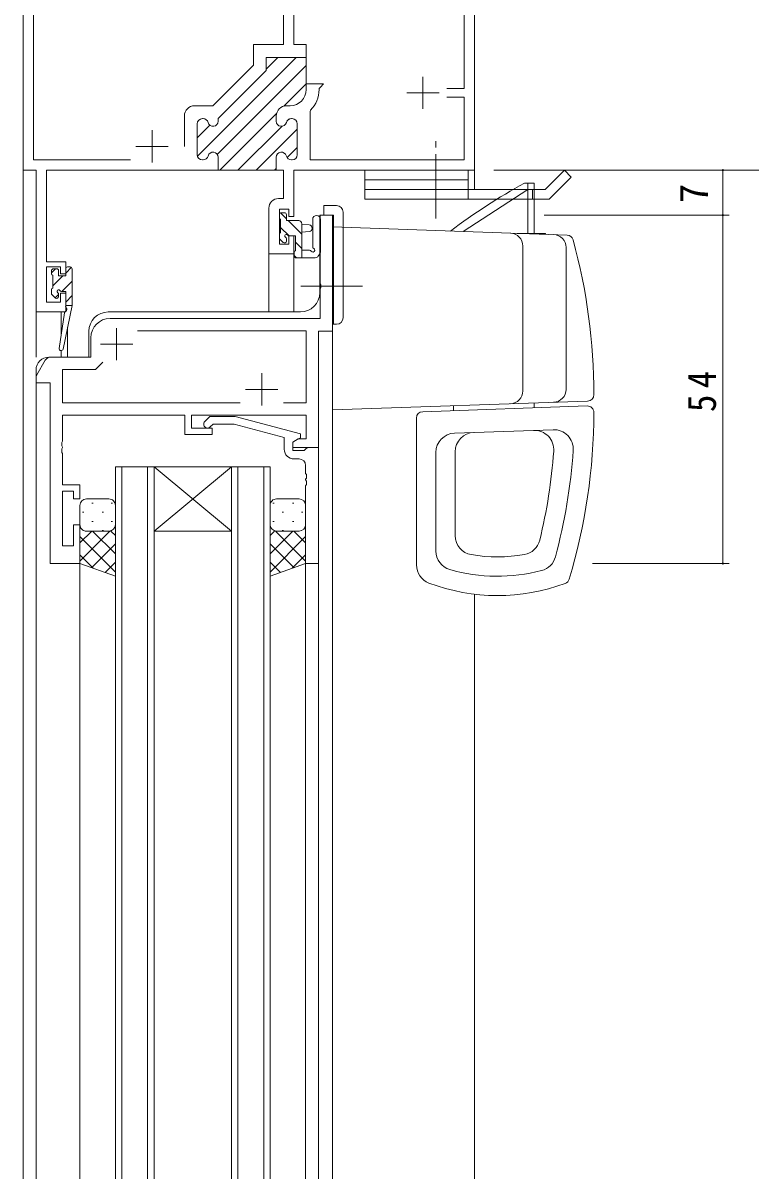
# Model space of a CAD drawing. Units: millimetres on the paper. Extents: x -397 to 397, y -282 to 282.
# Drawn here: x -293.9 to -181.1, y 2.8 to 182.1 of the extents above; entities that cross this region are included whole.
import ezdxf
from ezdxf.enums import TextEntityAlignment as Align

# ---------------------------------------------------------------- set-up
doc = ezdxf.new("R2010")
doc.units = ezdxf.units.MM
doc.linetypes.add('USER2', pattern=[13, 10, -1, 1, -1])
for name, color, linetype, lineweight in [('0-3_YKK_D', 6, 'Continuous', 18), ('0-4_YKK_11', 7, 'Continuous', 18), ('0-5_YKK_12', 2, 'Continuous', 18), ('0-7_YKK_13', 4, 'Continuous', 18)]:
    doc.layers.add(name, color=color, linetype=linetype, lineweight=lineweight)
doc.styles.add('ＭＳ ゴシック', font='')
doc.styles.get('ＭＳ ゴシック').set_extended_font_data('MS Gothic')

msp = doc.modelspace()

# ---------------------------------------------------------------- linework, layer by layer
at = {"layer": '0-3_YKK_D'}
for p, q in [((-220.908, 159.312), (-184.405, 159.312)), ((-220.908, 159.312), (-164.405, 159.312)), ((-220.908, 159.312), (-164.405, 159.312)), ((-185.405, 152.312), (-185.405, 159.312)), ((-213.09, 152.312), (-184.405, 152.312)), ((-212.241, 152.312), (-184.405, 152.312)), ((-185.405, 152.312), (-185.405, 98.312)), ((-205.595, 98.312), (-184.405, 98.312))]:
    msp.add_line(p, q, dxfattribs=at)
for centre, start, end in [((-185.405, 159.312), 90, 270), ((-185.405, 159.312), 270, 90), ((-185.405, 152.312), 90, 270), ((-185.405, 152.312), 90, 270), ((-185.405, 152.312), 270, 90), ((-185.405, 152.312), 270, 90), ((-185.405, 98.312), 90, 270), ((-185.405, 98.312), 270, 90)]:
    msp.add_arc(centre, 0.106, start, end, dxfattribs=at)
at = {"layer": '0-4_YKK_11'}
for p, q in [((-225.538, 171.962), (-225.538, 199.312)), ((-223.908, 199.312), (-223.908, 159.312)), ((-293.908, 159.312), (-293.908, 194.312)), ((-251.908, 194.312), (-251.908, 178.812)), ((-292.278, 192.682), (-292.278, 160.942)), ((-253.538, 178.812), (-253.538, 192.682)), ((-258.208, 178.812), (-253.538, 178.812)), ((-258.208, 175.591), (-258.208, 178.812)), ((-251.908, 178.812), (-250.008, 178.812)), ((-250.008, 178.812), (-250.008, 176.812)), ((-266.882, 161.51), (-251.58, 176.812)), ((-256.208, 175.012), (-254.408, 176.812)), ((-256.208, 176.812), (-256.208, 174.762)), ((-250.008, 176.812), (-256.208, 176.812)), ((-256.208, 176.812), (-256.208, 174.762)), ((-250.008, 176.812), (-256.208, 176.812)), ((-250.008, 172.712), (-250.008, 176.812)), ((-264.487, 169.312), (-258.208, 175.591)), ((-263.799, 161.765), (-250.008, 175.555)), ((-256.208, 174.762), (-263.658, 167.312)), ((-256.208, 174.762), (-263.658, 167.312)), ((-256.208, 174.762), (-263.658, 167.312)), ((-253.479, 169.256), (-250.008, 172.727)), ((-250.008, 172.712), (-247.308, 172.712)), ((-250.008, 171.812), (-250.008, 172.712)), ((-250.008, 171.812), (-250.008, 172.712)), ((-247.808, 172.212), (-248.008, 172.012)), ((-247.308, 172.712), (-247.808, 172.212)), ((-231.908, 173.812), (-231.908, 168.812)), ((-248.008, 172.012), (-248.008, 171.812)), ((-234.408, 171.312), (-229.408, 171.312)), ((-228.208, 171.962), (-225.538, 171.962)), ((-225.538, 170.662), (-228.208, 170.662)), ((-225.538, 160.942), (-225.538, 170.662)), ((-267.308, 169.312), (-264.487, 169.312)), ((-253.058, 169.312), (-252.508, 169.312)), ((-253.058, 169.312), (-252.508, 169.312)), ((-249.321, 168.636), (-249.408, 168.424)), ((-268.908, 163.012), (-268.908, 167.712)), ((-268.908, 163.012), (-268.908, 167.712)), ((-266.007, 167.312), (-266.108, 167.312)), ((-266.007, 167.312), (-266.108, 167.312)), ((-263.658, 167.312), (-263.658, 166.912)), ((-263.658, 167.312), (-263.658, 166.912)), ((-263.423, 159.312), (-254.602, 168.133)), ((-254.658, 166.912), (-254.658, 167.712)), ((-254.658, 166.912), (-254.658, 167.712)), ((-253.011, 166.896), (-252.692, 167.215)), ((-252.208, 167.312), (-252.309, 167.312)), ((-252.208, 167.312), (-252.309, 167.312)), ((-249.408, 168.424), (-249.408, 160.942)), ((-273.908, 165.512), (-273.908, 160.512)), ((-266.908, 166.512), (-266.908, 161.712)), ((-266.908, 166.512), (-266.908, 161.712)), ((-266.908, 164.312), (-264.944, 166.277)), ((-260.595, 159.312), (-253.792, 166.115)), ((-257.766, 159.312), (-251.408, 165.67)), ((-251.408, 161.712), (-251.408, 166.512)), ((-251.408, 161.712), (-251.408, 166.512)), ((-276.408, 163.012), (-271.408, 163.012)), ((-252.977, 161.273), (-251.408, 162.842)), ((-292.278, 160.942), (-277.259, 160.942)), ((-266.108, 160.912), (-266.007, 160.912)), ((-266.108, 160.912), (-266.007, 160.912)), ((-263.658, 161.312), (-263.658, 159.312)), ((-263.658, 161.312), (-263.658, 159.312)), ((-254.658, 159.312), (-254.658, 161.312)), ((-254.658, 159.312), (-254.658, 161.312)), ((-252.309, 160.912), (-252.208, 160.912)), ((-252.309, 160.912), (-252.208, 160.912)), ((-249.408, 160.942), (-225.538, 160.942)), ((-291.908, 159.312), (-293.908, 159.312)), ((-291.908, 137.312), (-291.908, 159.312)), ((-290.278, 159.312), (-290.278, 145.112)), ((-263.658, 159.312), (-290.278, 159.312)), ((-263.658, 159.312), (-254.658, 159.312)), ((-254.938, 159.312), (-254.658, 159.592)), ((-253.538, 159.312), (-254.658, 159.312)), ((-253.538, 154.912), (-253.538, 159.312)), ((-251.908, 159.312), (-251.908, 152.112)), ((-223.908, 159.312), (-251.908, 159.312)), ((-254.308, 154.912), (-253.538, 154.912)), ((-255.808, 146.312), (-255.808, 153.412)), ((-254.178, 153.282), (-254.178, 147.812)), ((-252.708, 153.282), (-254.178, 153.282)), ((-252.708, 152.112), (-252.708, 153.282)), ((-251.908, 152.112), (-252.708, 152.112)), ((-247.838, 152.312), (-247.838, 141.771)), ((-245.908, 152.312), (-247.838, 152.312)), ((-245.908, 134.312), (-245.908, 152.312)), ((-252.708, 149.112), (-251.908, 149.112)), ((-252.708, 147.812), (-252.708, 149.112)), ((-251.908, 149.112), (-251.908, 146.312)), ((-254.178, 147.812), (-252.708, 147.812)), ((-251.908, 146.312), (-255.808, 146.312)), ((-290.278, 145.112), (-287.308, 145.112)), ((-290.278, 144.312), (-290.278, 138.812)), ((-288.108, 144.312), (-290.278, 144.312)), ((-288.108, 143.212), (-288.108, 144.312)), ((-287.308, 145.112), (-287.308, 143.212)), ((-287.308, 143.212), (-288.108, 143.212)), ((-247.838, 141.771), (-247.718, 141.587)), ((-288.108, 140.212), (-287.308, 140.212)), ((-288.108, 138.812), (-288.108, 140.212)), ((-287.308, 140.212), (-287.308, 137.312)), ((-247.718, 141.037), (-247.838, 140.854)), ((-247.838, 140.854), (-247.838, 136.312)), ((-247.718, 141.587), (-247.718, 141.037)), ((-290.278, 138.812), (-288.108, 138.812)), ((-287.308, 137.312), (-291.908, 137.312)), ((-247.838, 136.312), (-280.408, 136.312)), ((-279.408, 134.812), (-279.408, 129.812)), ((-283.408, 133.312), (-283.408, 130.312)), ((-276.169, 134.382), (-250.038, 134.382)), ((-250.038, 134.382), (-250.038, 123.242)), ((-248.108, 134.312), (-245.908, 134.312)), ((-248.108, 116.312), (-248.108, 134.312)), ((-281.908, 132.312), (-276.908, 132.312)), ((-290.465, 129.812), (-291.774, 127.544)), ((-289.408, 130.312), (-289.599, 130.312)), ((-283.408, 130.312), (-289.408, 130.312)), ((-282.708, 128.382), (-281.549, 129.541)), ((-287.778, 128.382), (-282.708, 128.382)), ((-287.778, 123.242), (-287.778, 128.382)), ((-256.908, 127.812), (-256.908, 122.812)), ((-291.908, 127.044), (-291.908, 126.312)), ((-291.908, 126.312), (-289.708, 126.312)), ((-289.708, 126.312), (-289.708, 98.312)), ((-259.408, 125.312), (-254.408, 125.312)), ((-260.259, 123.242), (-287.778, 123.242)), ((-260.259, 123.242), (-287.778, 123.242)), ((-250.038, 123.242), (-253.558, 123.242)), ((-287.778, 121.312), (-268.808, 121.312)), ((-287.778, 117.271), (-287.778, 121.312)), ((-268.808, 121.312), (-268.808, 118.312)), ((-267.808, 121.312), (-250.038, 121.312)), ((-267.808, 119.312), (-267.808, 121.312)), ((-265.732, 120.337), (-264.957, 121.112)), ((-264.957, 121.112), (-261.012, 121.112)), ((-261.012, 121.112), (-250.908, 118.405)), ((-250.038, 121.312), (-250.038, 117.612)), ((-264.608, 119.312), (-267.808, 119.312)), ((-264.46, 119.912), (-264.884, 119.488)), ((-264.608, 118.312), (-264.608, 119.312)), ((-261.17, 119.912), (-264.46, 119.912)), ((-253.408, 117.833), (-261.17, 119.912)), ((-250.908, 118.405), (-250.908, 117.805)), ((-287.898, 117.087), (-287.778, 117.271)), ((-287.898, 116.537), (-287.898, 117.087)), ((-268.808, 118.312), (-264.608, 118.312)), ((-253.408, 116.012), (-253.408, 117.833)), ((-250.908, 117.805), (-252.108, 117.112)), ((-251.242, 117.612), (-252.108, 117.112)), ((-252.108, 117.112), (-252.108, 116.312)), ((-252.108, 117.112), (-252.108, 115.812)), ((-250.038, 117.612), (-251.242, 117.612)), ((-287.778, 116.354), (-287.898, 116.537)), ((-287.898, 116.087), (-287.778, 116.271)), ((-287.898, 115.537), (-287.898, 116.087)), ((-287.778, 115.354), (-287.898, 115.537)), ((-287.778, 116.271), (-287.778, 116.354)), ((-287.778, 110.512), (-287.778, 115.354)), ((-252.108, 116.312), (-248.108, 116.312)), ((-252.108, 115.812), (-250.308, 115.812)), ((-250.308, 115.812), (-250.108, 116.012)), ((-250.108, 116.012), (-249.808, 116.312)), ((-249.808, 116.312), (-248.108, 116.312)), ((-248.108, 116.312), (-248.108, 98.312)), ((-251.108, 114.512), (-251.908, 114.512)), ((-250.108, 112.271), (-250.108, 113.512)), ((-249.988, 112.087), (-250.108, 112.271)), ((-250.108, 111.354), (-249.988, 111.537)), ((-250.108, 111.271), (-250.108, 111.354)), ((-249.988, 111.087), (-250.108, 111.271)), ((-249.988, 111.537), (-249.988, 112.087)), ((-285.108, 110.512), (-287.778, 110.512)), ((-287.778, 109.512), (-286.108, 109.512)), ((-287.778, 101.012), (-287.778, 109.512)), ((-286.108, 109.512), (-286.108, 108.312)), ((-285.108, 108.312), (-285.108, 110.512)), ((-250.108, 110.354), (-249.988, 110.537)), ((-250.108, 98.312), (-250.108, 110.354)), ((-249.988, 110.537), (-249.988, 111.087)), ((-286.108, 108.312), (-285.108, 108.312)), ((-286.108, 104.312), (-286.108, 101.012)), ((-285.108, 104.312), (-286.108, 104.312)), ((-285.108, 98.312), (-285.108, 104.312)), ((-286.108, 101.012), (-287.778, 101.012)), ((-289.708, 98.312), (-285.108, 98.312)), ((-248.108, 98.312), (-250.108, 98.312))]:
    msp.add_line(p, q, dxfattribs=at)
for centre, radius, start, end in [((-252.508, 171.812), 2.5, 270.00001, 359.99999), ((-252.508, 171.812), 2.5, 270.00001, 359.99999), ((-252.508, 171.812), 4.5, 315.09947, 360), ((-267.308, 167.712), 1.6, 90.00001, 179.99999), ((-253.058, 167.712), 1.6, 90.00001, 179.99999), ((-253.058, 167.712), 1.6, 90.00001, 179.99999), ((-266.108, 166.512), 0.8, 90.00001, 179.99999), ((-266.108, 166.512), 0.8, 90.00001, 179.99999), ((-266.007, 166.512), 0.8, 14.47749, 89.99997), ((-266.007, 166.512), 0.8, 14.47749, 89.99997), ((-264.458, 166.912), 0.8, 194.47752, 359.99999), ((-264.458, 166.912), 0.8, 194.47752, 359.99999), ((-253.858, 166.912), 0.8, 180.00001, 345.52248), ((-253.858, 166.912), 0.8, 180.00001, 345.52248), ((-252.309, 166.512), 0.8, 90.00003, 165.52251), ((-252.309, 166.512), 0.8, 90.00003, 165.52251), ((-252.208, 166.512), 0.8, 0.00001, 89.99999), ((-252.208, 166.512), 0.8, 0.00001, 89.99999), ((-266.108, 161.712), 0.8, 180.00001, 269.99999), ((-266.108, 161.712), 0.8, 180.00001, 269.99999), ((-266.007, 161.712), 0.8, 270.00003, 345.52251), ((-266.007, 161.712), 0.8, 270.00003, 345.52251), ((-264.458, 161.312), 0.8, 0.00001, 165.52248), ((-264.458, 161.312), 0.8, 0.00001, 165.52248), ((-253.858, 161.312), 0.8, 14.47752, 179.99999), ((-253.858, 161.312), 0.8, 14.47752, 179.99999), ((-252.309, 161.712), 0.8, 194.47749, 269.99997), ((-252.309, 161.712), 0.8, 194.47749, 269.99997), ((-252.208, 161.712), 0.8, 270.00001, 359.99999), ((-252.208, 161.712), 0.8, 270.00001, 359.99999), ((-254.308, 153.412), 1.5, 90.00001, 179.99999), ((-280.408, 133.312), 3, 90.00001, 179.99999), ((-289.599, 129.312), 1, 90, 150.00002), ((-290.908, 127.044), 1, 149.99995, 179.99996), ((-265.308, 119.912), 0.6, 134.99999, 315.00001), ((-251.908, 116.012), 1.5, 180.00001, 269.99999), ((-251.108, 113.512), 1, 0.00001, 89.99999)]:
    msp.add_arc(centre, radius, start, end, dxfattribs=at)
at = {"layer": '0-5_YKK_12'}
for p, q in [((-223.908, 156.312), (-223.908, 199.012)), ((-293.908, 194.312), (-293.908, 2.812)), ((-247.908, 140.312), (-247.908, 152.312)), ((-245.908, 152.312), (-247.908, 152.312)), ((-245.908, 152.312), (-245.908, 2.812)), ((-255.808, 146.312), (-255.808, 137.312)), ((-251.908, 146.312), (-255.808, 146.312)), ((-251.908, 146.312), (-251.908, 137.312)), ((-291.908, 137.612), (-291.908, 130.312)), ((-288.008, 137.312), (-291.908, 137.312)), ((-288.008, 137.312), (-288.008, 133.656)), ((-280.708, 137.312), (-250.908, 137.312)), ((-283.708, 134.312), (-283.708, 130.312)), ((-288.008, 131.314), (-288.008, 130.312)), ((-283.708, 130.312), (-289.908, 130.312)), ((-291.908, 2.812), (-291.908, 128.312)), ((-291.908, 126.312), (-289.708, 126.312)), ((-273.606, 113.312), (-279.606, 113.312)), ((-279.606, 113.312), (-279.606, 2.812)), ((-278.606, 2.812), (-278.606, 113.312)), ((-274.606, 113.312), (-274.606, 2.812)), ((-261.606, 113.312), (-273.606, 103.312)), ((-273.606, 113.312), (-261.606, 103.312)), ((-273.606, 113.312), (-261.606, 113.312)), ((-273.606, 2.812), (-273.606, 113.312)), ((-255.606, 113.312), (-261.606, 113.312)), ((-261.606, 113.312), (-261.606, 2.812)), ((-260.606, 2.812), (-260.606, 113.312)), ((-256.606, 113.312), (-256.606, 2.812)), ((-255.606, 2.812), (-255.606, 113.312)), ((-273.606, 103.312), (-261.606, 103.312)), ((-285.108, 98.312), (-289.708, 98.312)), ((-285.108, 2.812), (-285.108, 98.312)), ((-250.108, 98.312), (-248.108, 98.312)), ((-250.108, 98.312), (-250.108, 2.812)), ((-248.108, 98.312), (-248.108, 2.812)), ((-223.908, 93.525), (-223.908, 2.812))]:
    msp.add_line(p, q, dxfattribs=at)
msp.add_lwpolyline([(-285.108, 98.312), (-289.708, 98.312), (-289.708, 126.312)], dxfattribs=at)
for centre, radius, start, end in [((-250.908, 140.312), 3, 270, 0), ((-280.708, 134.312), 3, 90, 180), ((-289.908, 128.312), 2, 90, 179.99985)]:
    msp.add_arc(centre, radius, start, end, dxfattribs=at)
at = {"layer": '0-7_YKK_13', "linetype": 'USER2'}
for p, q in [((-229.908, 151.812), (-229.908, 163.942)), ((-241.288, 141.312), (-250.838, 141.312))]:
    msp.add_line(p, q, dxfattribs=at)
at = {"layer": '0-7_YKK_13'}
for p, q in [((-224.908, 159.312), (-240.908, 159.312)), ((-240.908, 159.312), (-240.908, 154.812)), ((-224.908, 157.812), (-240.908, 157.812)), ((-224.908, 159.312), (-224.908, 154.812)), ((-209.969, 159.312), (-212.969, 156.312)), ((-240.908, 156.312), (-224.908, 156.312)), ((-225.682, 149.804), (-215.663, 156.311)), ((-224.908, 156.312), (-212.969, 156.312)), ((-215.663, 157.311), (-216.165, 157.311)), ((-215.663, 157.311), (-214.663, 157.311)), ((-215.663, 157.311), (-215.663, 149.511)), ((-215.663, 157.31), (-215.663, 156.31)), ((-214.663, 156.31), (-215.663, 156.31)), ((-214.908, 156.312), (-214.908, 154.812)), ((-214.663, 157.311), (-214.663, 149.511)), ((-240.908, 154.812), (-212.348, 154.812)), ((-212.348, 154.812), (-214.408, 154.812)), ((-253.983, 152.693), (-253.078, 151.789)), ((-253.378, 152.712), (-253.878, 152.712)), ((-247.288, 153.812), (-245.288, 153.812)), ((-247.288, 152.312), (-247.288, 153.812)), ((-244.288, 152.812), (-244.288, 136.412)), ((-254.178, 152.412), (-254.178, 151.912)), ((-253.978, 151.712), (-253.978, 149.612)), ((-253.078, 151.512), (-253.078, 152.412)), ((-251.178, 151.512), (-253.078, 151.512)), ((-252.802, 151.512), (-250.678, 149.389)), ((-250.678, 145.712), (-250.678, 151.012)), ((-250.678, 150.912), (-249.534, 150.81)), ((-249.008, 147.448), (-249.008, 151.696)), ((-247.808, 146.517), (-247.808, 151.696)), ((-254.178, 149.412), (-254.178, 148.812)), ((-253.978, 150.444), (-252.649, 149.114)), ((-252.617, 149.112), (-251.678, 149.112)), ((-251.678, 149.112), (-251.678, 146.812)), ((-250.678, 149.712), (-249.534, 149.814)), ((-245.908, 150.512), (-209.543, 149.242)), ((-245.908, 122.212), (-245.908, 150.212)), ((-212.908, 149.512), (-217.272, 149.512)), ((-216.687, 149.512), (-216.658, 149.493)), ((-212.908, 149.512), (-212.908, 149.359)), ((-254.09, 148.6), (-253.59, 148.1)), ((-253.078, 148.312), (-253.078, 148.651)), ((-251.678, 148.144), (-250.678, 147.144)), ((-216.408, 147.55), (-216.408, 125.073)), ((-209.708, 147.316), (-209.708, 125.307)), ((-251.878, 146.612), (-251.878, 146.012)), ((-251.878, 146.099), (-251.492, 145.712)), ((-251.578, 145.712), (-248.615, 145.712)), ((-249.498, 146.912), (-250.678, 146.912)), ((-247.876, 146.328), (-248.228, 145.896)), ((-288.891, 144.012), (-289.508, 143.395)), ((-289.508, 143.712), (-289.508, 143.212)), ((-288.708, 144.012), (-289.208, 144.012)), ((-288.408, 142.912), (-288.408, 143.712)), ((-286.416, 144.242), (-287.308, 143.35)), ((-287.308, 144.012), (-287.308, 142.912)), ((-286.608, 144.312), (-287.008, 144.312)), ((-286.308, 144.012), (-286.308, 138.314)), ((-289.308, 143.012), (-289.308, 141.012)), ((-287.746, 142.912), (-289.308, 141.35)), ((-287.308, 142.912), (-288.408, 142.912)), ((-286.308, 142.105), (-287.901, 140.512)), ((-289.508, 140.812), (-289.508, 140.212)), ((-289.42, 140), (-288.92, 139.5)), ((-288.408, 140.005), (-288.916, 139.496)), ((-288.408, 139.712), (-288.408, 140.051)), ((-287.947, 140.512), (-287.308, 140.512)), ((-287.308, 140.512), (-287.308, 138.314)), ((-286.308, 138.314), (-287.714, 131.553)), ((-287.308, 138.314), (-287.322, 138.227)), ((-286.308, 139.86), (-287.308, 138.86)), ((-286.308, 138.314), (-287.308, 138.314)), ((-287.482, 137.2), (-288.305, 131.658)), ((-287.008, 134.949), (-287.008, 130.312)), ((-245.288, 135.412), (-245.908, 135.412)), ((-245.908, 122.112), (-206.37, 123.492)), ((-231.943, 121.845), (-206.443, 122.736)), ((-227.158, 122.012), (-227.158, 122.766)), ((-214.658, 123.203), (-214.658, 122.449)), ((-232.908, 120.846), (-232.908, 98.064)), ((-211.711, 119.05), (-227.013, 118.515)), ((-229.908, 115.517), (-229.908, 100.228)), ((-226.908, 102.617), (-226.908, 115.622)), ((-280.605, 108.312), (-284.106, 108.312)), ((-283.271, 107.647), (-283.071, 107.647)), ((-280.241, 107.647), (-280.041, 107.647)), ((-254.971, 107.647), (-255.171, 107.647)), ((-254.607, 108.312), (-251.106, 108.312)), ((-251.941, 107.647), (-252.141, 107.647)), ((-285.106, 107.312), (-285.106, 104.312)), ((-284.686, 106.232), (-284.486, 106.232)), ((-281.656, 106.232), (-281.456, 106.232)), ((-279.606, 104.312), (-279.606, 107.312)), ((-255.606, 104.312), (-255.606, 107.312)), ((-253.556, 106.232), (-253.756, 106.232)), ((-250.526, 106.232), (-250.726, 106.232)), ((-250.106, 107.312), (-250.106, 104.312)), ((-285.106, 98.312), (-285.106, 104.312)), ((-283.271, 104.817), (-283.071, 104.817)), ((-280.241, 104.817), (-280.041, 104.817)), ((-279.606, 104.312), (-279.606, 96.348)), ((-255.606, 104.312), (-255.606, 96.348)), ((-254.971, 104.817), (-255.171, 104.817)), ((-251.941, 104.817), (-252.141, 104.817)), ((-250.106, 98.312), (-250.106, 104.312)), ((-285.106, 98.653), (-280.447, 103.312)), ((-285.106, 101.482), (-283.276, 103.312)), ((-279.606, 96.965), (-285.106, 102.465)), ((-284.521, 103.402), (-284.486, 103.402)), ((-284.106, 103.312), (-280.606, 103.312)), ((-279.606, 99.793), (-283.125, 103.312)), ((-281.656, 103.402), (-281.456, 103.402)), ((-279.606, 102.622), (-280.297, 103.312)), ((-255.606, 99.793), (-252.087, 103.312)), ((-255.606, 102.622), (-254.915, 103.312)), ((-255.606, 96.965), (-250.106, 102.465)), ((-250.106, 98.653), (-254.765, 103.312)), ((-251.106, 103.312), (-254.606, 103.312)), ((-253.556, 103.402), (-253.756, 103.402)), ((-250.106, 101.482), (-251.936, 103.312)), ((-250.691, 103.402), (-250.726, 103.402)), ((-283.273, 97.658), (-279.606, 101.325)), ((-251.939, 97.658), (-255.606, 101.325)), ((-283.046, 97.577), (-285.106, 99.636)), ((-252.166, 97.577), (-250.106, 99.636)), ((-279.606, 96.348), (-285.106, 98.312)), ((-281.189, 96.913), (-279.606, 98.497)), ((-254.023, 96.913), (-255.606, 98.497)), ((-255.606, 96.348), (-250.106, 98.312))]:
    msp.add_line(p, q, dxfattribs=at)
for points in [[(-209.969, 159.312), (-208.908, 158.252), (-212.348, 154.812)], [(-247.288, 152.312), (-245.788, 152.312), (-245.788, 135.412)]]:
    msp.add_lwpolyline(points, dxfattribs=at)
msp.add_lwpolyline([(-245.788, 136.912), (-245.788, 151.812), (-245.908, 151.812), (-245.908, 136.912)], close=True, dxfattribs=at)
for centre, radius, start, end in [((-167.663, 69.861), 100, 119.01414, 126.85831), ((-253.878, 152.412), 0.3, 90, 180), ((-253.378, 152.412), 0.3, 0, 90), ((-245.288, 152.812), 1, 0, 90), ((-253.978, 151.912), 0.2, 180, 270), ((-251.178, 151.012), 0.5, 0, 90), ((-249.578, 150.312), 0.5, 275.09207, 84.90793), ((-248.408, 151.696), 0.6, 360, 180), ((-253.978, 149.412), 0.2, 90, 180), ((-253.078, 149.112), 0.25, 33.05573, 236.94427), ((-253.378, 148.651), 0.3, 0, 56.94427), ((-252.617, 149.412), 0.3, 213.05573, 270), ((-218.408, 147.55), 2, 0, 88), ((-275.158, 69.862), 100, 52.77116, 52.79716), ((-211.708, 147.316), 2, 0, 88), ((-209.578, 148.242), 1, 15.13356, 88), ((-253.878, 148.812), 0.3, 180, 225), ((-253.378, 148.312), 0.3, 225, 0), ((-248.978, 146.912), 0.3, 210, 63.25632), ((-248.708, 147.448), 0.3, 180, 243.25632), ((-297.904, 124.354), 92.5, 0.08598, 15.13356), ((-251.678, 146.612), 0.2, 90, 180), ((-251.578, 146.012), 0.3, 180, 270), ((-249.498, 146.612), 0.3, 30, 90), ((-248.615, 146.212), 0.5, 270, 320.76546), ((-248.108, 146.517), 0.3, 320.76546, 360), ((-289.208, 143.712), 0.3, 90, 180), ((-288.708, 143.712), 0.3, 0, 90), ((-287.008, 144.012), 0.3, 90, 180), ((-286.608, 144.012), 0.3, 0, 90), ((-289.308, 143.212), 0.2, 180, 270), ((-289.308, 140.812), 0.2, 90, 180), ((-289.208, 140.212), 0.3, 180, 225), ((-288.408, 140.512), 0.25, 33.05573, 236.94427), ((-288.708, 140.051), 0.3, 0, 56.94427), ((-287.947, 140.812), 0.3, 213.05573, 270), ((-288.708, 139.712), 0.3, 225, 0), ((-287.026, 138.179), 0.3, 170.80246, 230.80246), ((-287.185, 137.156), 0.3, 111.55064, 171.55064), ((-287.405, 137.714), 0.3, 291.55064, 50.80246), ((-245.288, 136.412), 1, 270, 0), ((-288.008, 131.614), 0.3, 171.55064, 348.25019), ((-218.408, 125.073), 2, 272, 0), ((-211.708, 125.307), 2, 272, 0), ((-206.405, 124.492), 1, 272, 0.08598), ((-206.408, 121.736), 1, 359.95158, 92), ((-231.908, 120.846), 1, 92, 180), ((-295.408, 121.812), 90, 343.23876, 359.95158), ((-226.908, 115.517), 3, 92, 180), ((-223.908, 115.622), 3, 92, 180), ((-214.621, 115.946), 3, 355.84748, 92), ((-211.606, 116.051), 3, 356.06801, 92), ((-295.408, 121.812), 84, 346.2994, 355.84748), ((-295.408, 121.812), 87, 345.01557, 356.06801), ((-284.106, 107.312), 1, 90.00024, 180.00024), ((-280.606, 107.312), 1, 0.00024, 90.00024), ((-254.606, 107.312), 1, 89.9999, 179.9999), ((-251.106, 107.312), 1, 359.9999, 89.9999), ((-284.106, 104.312), 1, 180.00024, 270.00024), ((-280.606, 104.312), 1, 270.00024, 0.00024), ((-254.606, 104.312), 1, 179.9999, 269.9999), ((-251.106, 104.312), 1, 269.9999, 359.9999), ((-223.908, 102.617), 3, 180, 260.21218), ((-216.713, 102.627), 3, 279.9409, 346.2994), ((-226.908, 100.228), 3, 180, 254.11246), ((-220.338, 123.312), 24, 260.21218, 279.9409), ((-214.265, 100.093), 3, 284.65924, 345.01557), ((-229.908, 98.064), 3, 180, 249.2406), ((-220.338, 123.312), 27, 254.11246, 284.65924), ((-220.338, 123.312), 30, 249.2406, 290.48482), ((-210.189, 96.145), 1, 290.48482, 343.23876)]:
    msp.add_arc(centre, radius, start, end, dxfattribs=at)

# ---------------------------------------------------------------- texts
at = {"layer": '0-3_YKK_D', "color": 7, "style": 'ＭＳ ゴシック'}
msp.add_text('7', height=4.399, rotation=90, dxfattribs=at).set_placement((-186.405, 154.212), align=Align.BOTTOM_LEFT)
at = {"layer": '0-3_YKK_D', "color": 7, "insert": (-186.405, 121.792), "char_height": 4.399, "attachment_point": 7, "rotation": 90, "style": 'ＭＳ ゴシック'}
msp.add_mtext('\\T1.37;\\W0.9;54', dxfattribs=at)

doc.saveas('drawing.dxf')
